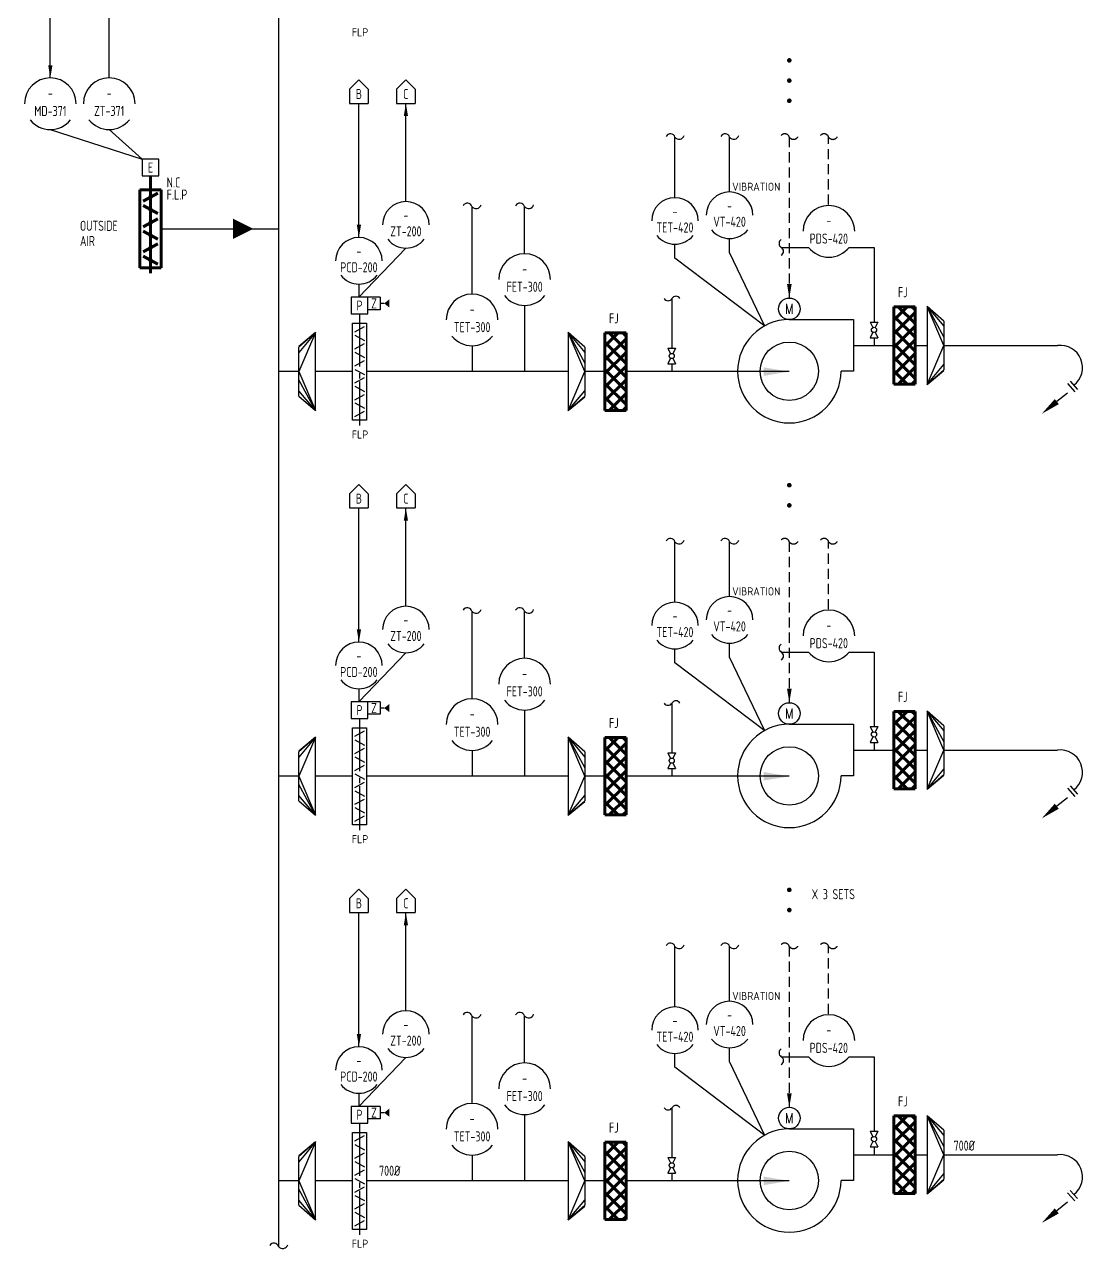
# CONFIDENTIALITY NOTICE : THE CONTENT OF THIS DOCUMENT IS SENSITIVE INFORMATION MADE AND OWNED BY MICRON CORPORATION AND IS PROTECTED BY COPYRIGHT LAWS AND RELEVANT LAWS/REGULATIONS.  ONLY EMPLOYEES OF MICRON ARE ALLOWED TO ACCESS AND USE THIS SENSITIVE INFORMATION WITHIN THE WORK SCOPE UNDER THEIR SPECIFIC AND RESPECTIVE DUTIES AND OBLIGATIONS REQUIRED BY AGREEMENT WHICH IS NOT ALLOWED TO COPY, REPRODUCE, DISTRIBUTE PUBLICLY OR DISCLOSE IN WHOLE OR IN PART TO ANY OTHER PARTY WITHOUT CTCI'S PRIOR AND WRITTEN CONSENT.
# Model space of a CAD drawing. Header units: millimetres. Extents: x -877 to -282, y -100 to 569.
# Drawn here: x -683 to -420.9, y -99.9 to 203.2 of the extents above; entities that cross this region are included whole.
import ezdxf
from ezdxf.enums import TextEntityAlignment as Align

# ---------------------------------------------------------------- set-up
doc = ezdxf.new("R2010")
doc.units = ezdxf.units.MM
doc.header["$LTSCALE"] = 10
doc.linetypes.add('HIDDEN', pattern=[0.375, 0.25, -0.125])
doc.layers.get('defpoints').update_dxf_attribs({"color": 1})
for name, color, linetype in [('I-INST', 160, 'Continuous'), ('I-INST-TAG', 3, 'Continuous'), ('I-MEQPM', 2, 'Continuous'), ('I-MEQPM-COMP', 2, 'Continuous'), ('I-MMPIPE-DUCT', 140, 'Continuous'), ('I-MSPIPE-DUCT', 3, 'Continuous'), ('I-MTEXT', 3, 'Continuous'), ('I-SGNL-ELECA', 3, 'FM-AUDIO_LINE'), ('I-SGNL-ELECC', 2, 'FM-D_LINE'), ('I-SGNL-ELECD', 11, 'HIDDEN'), ('M-EX-DP', 2, 'Continuous'), ('M-EX-VALVE', 2, 'Continuous'), ('M-EXHS-EQPM', 22, 'Continuous'), ('M-EXHS-TEXT', 4, 'Continuous'), ('NOTETEXT', 4, 'Continuous'), ('U-EX-DAMP', 2, 'Continuous')]:
    doc.layers.add(name, color=color, linetype=linetype)
doc.styles.add('AA-TXT', font='isocp.shx', dxfattribs={"width": 0.8, "bigfont": 'chineset.shx'})
doc.styles.add('STDTEXT', font='romans.shx')
doc.linetypes.add('FM-AUDIO_LINE', pattern='A,0.8,-0.1,["A",AA-TXT,S=0.2,R=0,X=0,Y=-0.1],-0.25', length=1.15)
doc.linetypes.add('FM-D_LINE', pattern='A,0.8,-0.1,["D",AA-TXT,S=0.2,R=0,X=0,Y=-0.1],-0.25', length=1.15)

# ---------------------------------------------------------------- blocks, each defined once
blk = doc.blocks.new('A$C25D17942')
at = {"layer": 'defpoints'}
for p in [(0, -3.75), (0, -8.19)]:
    blk.add_point(p, dxfattribs=at)
at = {"layer": 'I-INST'}
for start, end in [(0, 180), (218.4892, 321.5108)]:
    blk.add_arc((0, -6.4), 6.4, start, end, dxfattribs=at)
blk = doc.blocks.new('A$C67844AE1')
at = {"layer": 'I-INST'}
for p, q in [((0, 5.79), (-2.3, 3.48)), ((-2.3, 3.48), (-2.3, 0)), ((2.3, 3.48), (0, 5.79)), ((2.3, 3.48), (2.3, 0)), ((-2.3, 0), (2.3, 0))]:
    blk.add_line(p, q, dxfattribs=at)

msp = doc.modelspace()

# ---------------------------------------------------------------- hatches: boundary and pattern name
at = {"layer": 'I-MEQPM-COMP', "lineweight": 100}
h = msp.add_hatch(dxfattribs=at)
h.set_pattern_fill('ANSI31', color=256, scale=0.75525, angle=90, style=0)
h.set_pattern_definition([(135, (704.482, -1814.307), (-1.6955846, -1.6955846), [])])
h.paths.add_polyline_path([(-462.36, 133.29), (-467.61, 133.29), (-467.61, 114.12), (-462.36, 114.12)])
h = msp.add_hatch(dxfattribs=at)
h.set_pattern_fill('ANSI31', color=256, scale=0.75525, angle=90, style=0)
h.set_pattern_definition([(225, (704.482, 2061.7196), (-1.6955846, 1.6955846), [])])
h.paths.add_polyline_path([(-462.36, 114.12), (-467.61, 114.12), (-467.61, 133.29), (-462.36, 133.29)])
h = msp.add_hatch(dxfattribs=at)
h.set_pattern_fill('ANSI31', color=256, scale=0.75525, angle=90, style=0)
h.set_pattern_definition([(135, (632.9003, -1820.786), (-1.6955846, -1.6955846), [])])
h.paths.add_polyline_path([(-533.94, 126.82), (-539.19, 126.82), (-539.19, 107.64), (-533.94, 107.64)])
h = msp.add_hatch(dxfattribs=at)
h.set_pattern_fill('ANSI31', color=256, scale=0.75525, angle=90, style=0)
h.set_pattern_definition([(225, (632.9003, 2055.2407), (-1.6955846, 1.6955846), [])])
h.paths.add_polyline_path([(-533.94, 107.64), (-539.19, 107.64), (-539.19, 126.82), (-533.94, 126.82)])
h = msp.add_hatch(dxfattribs=at)
h.set_pattern_fill('ANSI31', color=256, scale=0.75525, angle=90, style=0)
h.set_pattern_definition([(135, (704.482, -1914.5113), (-1.6955846, -1.6955846), [])])
h.paths.add_polyline_path([(-462.36, 33.09), (-467.61, 33.09), (-467.61, 13.91), (-462.36, 13.91)])
h = msp.add_hatch(dxfattribs=at)
h.set_pattern_fill('ANSI31', color=256, scale=0.75525, angle=90, style=0)
h.set_pattern_definition([(225, (704.482, 1961.5154), (-1.6955846, 1.6955846), [])])
h.paths.add_polyline_path([(-462.36, 13.91), (-467.61, 13.91), (-467.61, 33.09), (-462.36, 33.09)])
h = msp.add_hatch(dxfattribs=at)
h.set_pattern_fill('ANSI31', color=256, scale=0.75525, angle=90, style=0)
h.set_pattern_definition([(135, (632.9003, -1920.9902), (-1.6955846, -1.6955846), [])])
h.paths.add_polyline_path([(-533.94, 26.61), (-539.19, 26.61), (-539.19, 7.43), (-533.94, 7.43)])
h = msp.add_hatch(dxfattribs=at)
h.set_pattern_fill('ANSI31', color=256, scale=0.75525, angle=90, style=0)
h.set_pattern_definition([(225, (632.9003, 1955.0365), (-1.6955846, 1.6955846), [])])
h.paths.add_polyline_path([(-533.94, 7.43), (-539.19, 7.43), (-539.19, 26.61), (-533.94, 26.61)])
h = msp.add_hatch(dxfattribs=at)
h.set_pattern_fill('ANSI31', color=252, scale=0.75525, angle=90, style=0)
h.set_pattern_definition([(135, (704.482, -2014.7155), (-1.6955846, -1.6955846), [])])
h.paths.add_polyline_path([(-462.36, -67.11), (-467.61, -67.11), (-467.61, -86.29), (-462.36, -86.29)])
h = msp.add_hatch(dxfattribs=at)
h.set_pattern_fill('ANSI31', color=252, scale=0.75525, angle=90, style=0)
h.set_pattern_definition([(225, (704.482, 1861.3112), (-1.6955846, 1.6955846), [])])
h.paths.add_polyline_path([(-462.36, -86.29), (-467.61, -86.29), (-467.61, -67.11), (-462.36, -67.11)])
h = msp.add_hatch(dxfattribs=at)
h.set_pattern_fill('ANSI31', color=252, scale=0.75525, angle=90, style=0)
h.set_pattern_definition([(135, (632.9003, -2021.1944), (-1.6955846, -1.6955846), [])])
h.paths.add_polyline_path([(-533.94, -73.59), (-539.19, -73.59), (-539.19, -92.77), (-533.94, -92.77)])
h = msp.add_hatch(dxfattribs=at)
h.set_pattern_fill('ANSI31', color=252, scale=0.75525, angle=90, style=0)
h.set_pattern_definition([(225, (632.9003, 1854.8323), (-1.6955846, 1.6955846), [])])
h.paths.add_polyline_path([(-533.94, -92.77), (-539.19, -92.77), (-539.19, -73.59), (-533.94, -73.59)])

# ---------------------------------------------------------------- linework, layer by layer
at = {"layer": 'I-INST'}
for p, q in [((-653.78, 169.82), (-653.78, 165.71)), ((-649.67, 169.82), (-653.78, 169.82)), ((-649.67, 165.71), (-649.67, 169.82)), ((-653.78, 165.71), (-649.67, 165.71)), ((-588.48, 147.82), (-600.12, 135.65)), ((-495.5, 147.99), (-488.73, 147.99)), ((-478.71, 147.99), (-472.53, 147.99)), ((-472.53, 147.99), (-472.53, 129.51)), ((-600.12, 138.92), (-600.12, 135.65)), ((-594.82, 135.65), (-602.03, 135.65)), ((-602.03, 135.65), (-602.03, 131.54)), ((-597.91, 131.54), (-597.91, 135.65)), ((-594.82, 135.65), (-594.82, 132.56)), ((-593.85, 134.11), (-594.82, 134.11)), ((-522.64, 135.24), (-522.64, 123.03)), ((-602.03, 131.54), (-597.91, 131.54)), ((-594.82, 132.56), (-597.91, 132.56)), ((-472.53, 125.63), (-472.53, 123.63)), ((-522.64, 119.15), (-522.64, 117.15)), ((-588.48, 47.61), (-600.12, 35.45)), ((-495.5, 47.78), (-488.73, 47.78)), ((-478.71, 47.78), (-472.53, 47.78)), ((-472.53, 47.78), (-472.53, 29.31)), ((-600.12, 38.71), (-600.12, 35.45)), ((-594.82, 35.45), (-602.03, 35.45)), ((-602.03, 35.45), (-602.03, 31.33)), ((-597.91, 31.33), (-597.91, 35.45)), ((-594.82, 35.45), (-594.82, 32.36)), ((-593.85, 33.9), (-594.82, 33.9)), ((-522.64, 35.04), (-522.64, 22.83)), ((-602.03, 31.33), (-597.91, 31.33)), ((-594.82, 32.36), (-597.91, 32.36)), ((-472.53, 25.42), (-472.53, 23.42)), ((-522.64, 18.95), (-522.64, 16.95))]:
    msp.add_line(p, q, dxfattribs=at)
at = {"layer": 'I-INST', "color": 252}
for p, q in [((-588.48, -52.59), (-600.12, -64.76)), ((-495.5, -52.42), (-488.73, -52.42)), ((-478.71, -52.42), (-472.53, -52.42)), ((-472.53, -52.42), (-472.53, -70.9)), ((-600.12, -61.49), (-600.12, -64.76)), ((-594.82, -64.76), (-602.03, -64.76)), ((-602.03, -64.76), (-602.03, -68.87)), ((-597.91, -68.87), (-597.91, -64.76)), ((-594.82, -64.76), (-594.82, -67.84)), ((-593.85, -66.3), (-594.82, -66.3)), ((-522.64, -65.16), (-522.64, -77.37)), ((-602.03, -68.87), (-597.91, -68.87)), ((-594.82, -67.84), (-597.91, -67.84)), ((-472.53, -74.78), (-472.53, -76.78)), ((-522.64, -81.26), (-522.64, -83.26))]:
    msp.add_line(p, q, dxfattribs=at)
at = {"layer": 'I-INST'}
for points in [[(-676.55, 177.16), (-653.78, 169.82)], [(-661.97, 177.18), (-653.78, 169.82)]]:
    msp.add_lwpolyline(points, dxfattribs=at)
at = {"layer": 'I-INST', "flags": 128}
for points in [[(-499.58, 128.5), (-521.84, 145.35), (-521.84, 148.78)], [(-499.58, 128.5), (-508.31, 146.75), (-508.31, 150.19)], [(-499.58, 28.3), (-521.84, 45.15), (-521.84, 48.58)], [(-499.58, 28.3), (-508.31, 46.55), (-508.31, 49.98)]]:
    msp.add_lwpolyline(points, dxfattribs=at)
at = {"layer": 'I-INST', "color": 252, "flags": 128}
for points in [[(-499.58, -71.91), (-508.31, -53.65), (-508.31, -50.22)], [(-499.58, -71.91), (-521.84, -55.06), (-521.84, -51.62)]]:
    msp.add_lwpolyline(points, dxfattribs=at)
at = {"layer": 'I-INST'}
for centre, start, end in [((-494.94, 148.96), 120.0887, 240.0887), ((-496.06, 147.02), 300.0887, 60.0887), ((-523.54, 135.91), 210.0887, 330.0887), ((-521.6, 134.79), 30.0887, 150.0887), ((-494.94, 48.76), 120.0887, 240.0887), ((-496.06, 46.81), 300.0887, 60.0887), ((-523.54, 35.71), 210.0887, 330.0887), ((-521.6, 34.59), 30.0887, 150.0887)]:
    msp.add_arc(centre, 1.12, start, end, dxfattribs=at)
at = {"layer": 'I-INST', "color": 252}
for centre, start, end in [((-494.94, -51.45), 120.0887, 240.0887), ((-496.06, -53.39), 300.0887, 60.0887), ((-523.54, -64.5), 210.0887, 330.0887), ((-521.6, -65.61), 30.0887, 150.0887)]:
    msp.add_arc(centre, 1.12, start, end, dxfattribs=at)
at = {"layer": 'I-INST'}
for points in [[(-592.57, 135.14), (-593.85, 134.11), (-592.57, 133.08)], [(-592.57, 34.93), (-593.85, 33.9), (-592.57, 32.87)]]:
    msp.add_solid(points, dxfattribs=at)
at = {"layer": 'I-INST', "color": 252}
msp.add_solid([(-592.57, -65.27), (-593.85, -66.3), (-592.57, -67.33)], dxfattribs=at)
at = {"layer": 'I-MEQPM'}
for centre in [(-493.51, 132.77), (-493.51, 32.57)]:
    msp.add_circle(centre, 2.67, dxfattribs=at)
at = {"layer": 'I-MEQPM', "color": 252}
msp.add_circle((-493.51, -67.63), 2.67, dxfattribs=at)
at = {"layer": 'I-MEQPM-COMP', "lineweight": 100}
for p, q in [((-651.73, 165.71), (-651.73, 141.65)), ((-654.37, 162.25), (-654.37, 142.95)), ((-649.08, 162.25), (-654.37, 162.25)), ((-649.94, 161.41), (-653.58, 159.44)), ((-649.08, 142.95), (-649.08, 162.25)), ((-649.94, 156.36), (-653.58, 158.33)), ((-649.94, 155.07), (-653.58, 153.1)), ((-649.94, 150.02), (-653.58, 151.99)), ((-649.94, 148.85), (-653.58, 146.88)), ((-649.94, 143.81), (-653.58, 145.78)), ((-649.08, 142.95), (-654.37, 142.95)), ((-467.61, 133.29), (-467.61, 114.12)), ((-462.36, 133.29), (-467.61, 133.29)), ((-462.36, 114.12), (-462.36, 133.29)), ((-539.19, 126.82), (-539.19, 107.64)), ((-533.94, 126.82), (-539.19, 126.82)), ((-533.94, 107.64), (-533.94, 126.82)), ((-467.61, 114.12), (-462.36, 114.12)), ((-539.19, 107.64), (-533.94, 107.64)), ((-467.61, 33.09), (-467.61, 13.91)), ((-462.36, 33.09), (-467.61, 33.09)), ((-462.36, 13.91), (-462.36, 33.09)), ((-539.19, 26.61), (-539.19, 7.43)), ((-533.94, 26.61), (-539.19, 26.61)), ((-533.94, 7.43), (-533.94, 26.61)), ((-467.61, 13.91), (-462.36, 13.91)), ((-539.19, 7.43), (-533.94, 7.43))]:
    msp.add_line(p, q, dxfattribs=at)
at = {"layer": 'I-MEQPM-COMP'}
for p, q in [((-601.73, 105.23), (-601.73, 129.23)), ((-473.5, 129.51), (-472.81, 128.14)), ((-473.5, 129.51), (-471.56, 129.51)), ((-471.56, 129.51), (-472.24, 128.14)), ((-472.81, 127), (-473.5, 125.63)), ((-473.5, 125.63), (-471.56, 125.63)), ((-472.24, 127), (-471.56, 125.63)), ((-523.61, 123.03), (-522.92, 121.66)), ((-523.61, 123.03), (-521.67, 123.03)), ((-521.67, 123.03), (-522.35, 121.66)), ((-522.92, 120.52), (-523.61, 119.15)), ((-523.61, 119.15), (-521.67, 119.15)), ((-522.35, 120.52), (-521.67, 119.15)), ((-601.73, 5.02), (-601.73, 29.02)), ((-473.5, 29.31), (-472.81, 27.94)), ((-473.5, 29.31), (-471.56, 29.31)), ((-471.56, 29.31), (-472.24, 27.94)), ((-472.81, 26.8), (-473.5, 25.42)), ((-473.5, 25.42), (-471.56, 25.42)), ((-472.24, 26.8), (-471.56, 25.42)), ((-523.61, 22.83), (-522.92, 21.46)), ((-523.61, 22.83), (-521.67, 22.83)), ((-521.67, 22.83), (-522.35, 21.46)), ((-522.92, 20.32), (-523.61, 18.95)), ((-523.61, 18.95), (-521.67, 18.95)), ((-522.35, 20.32), (-521.67, 18.95))]:
    msp.add_line(p, q, dxfattribs=at)
at = {"layer": 'I-MEQPM-COMP', "color": 252, "lineweight": 100}
for p, q in [((-467.61, -67.11), (-467.61, -86.29)), ((-462.36, -67.11), (-467.61, -67.11)), ((-462.36, -86.29), (-462.36, -67.11)), ((-539.19, -73.59), (-539.19, -92.77)), ((-533.94, -73.59), (-539.19, -73.59)), ((-533.94, -92.77), (-533.94, -73.59)), ((-467.61, -86.29), (-462.36, -86.29)), ((-539.19, -92.77), (-533.94, -92.77))]:
    msp.add_line(p, q, dxfattribs=at)
at = {"layer": 'I-MEQPM-COMP', "color": 252}
for p, q in [((-601.73, -95.18), (-601.73, -71.18)), ((-473.5, -70.9), (-472.81, -72.27)), ((-473.5, -70.9), (-471.56, -70.9)), ((-471.56, -70.9), (-472.24, -72.27)), ((-472.81, -73.41), (-473.5, -74.78)), ((-473.5, -74.78), (-471.56, -74.78)), ((-472.24, -73.41), (-471.56, -74.78)), ((-523.61, -77.37), (-522.92, -78.75)), ((-523.61, -77.37), (-521.67, -77.37)), ((-521.67, -77.37), (-522.35, -78.75)), ((-522.92, -79.89), (-523.61, -81.26)), ((-523.61, -81.26), (-521.67, -81.26)), ((-522.35, -79.89), (-521.67, -81.26))]:
    msp.add_line(p, q, dxfattribs=at)
at = {"layer": 'I-MEQPM-COMP'}
for centre in [(-472.53, 127.57), (-522.64, 121.09), (-472.53, 27.37), (-522.64, 20.89)]:
    msp.add_circle(centre, 0.637, dxfattribs=at)
at = {"layer": 'I-MEQPM-COMP', "color": 252}
for centre in [(-472.53, -72.84), (-522.64, -79.32)]:
    msp.add_circle(centre, 0.637, dxfattribs=at)
at = {"layer": 'I-MEQPM-COMP', "lineweight": 100}
for centre, start, end in [((-651.73, 160.44), 0, 180), ((-651.73, 160.44), 180, 0), ((-651.73, 157.33), 0, 180), ((-651.73, 157.33), 180, 0), ((-651.73, 154.1), 0, 180), ((-651.73, 154.1), 180, 0), ((-651.73, 150.99), 0, 180), ((-651.73, 150.99), 180, 0), ((-651.73, 147.89), 0, 180), ((-651.73, 147.89), 180, 0), ((-651.73, 144.78), 0, 180), ((-651.73, 144.78), 180, 0)]:
    msp.add_arc(centre, 0.161, start, end, dxfattribs=at)
at = {"layer": 'I-MMPIPE-DUCT'}
for p, q in [((-620.03, 263.66), (-620.03, 172.41)), ((-620.03, 172.41), (-620.03, -99.4))]:
    msp.add_line(p, q, dxfattribs=at)
msp.add_lwpolyline([(-626.27, 152.6, 0, 5, 0), (-631.27, 152.6, 5, 5, 0)], format="xyseb", dxfattribs=at)
for centre, radius, start, end in [((-621.16, -99.74), 1.18, 16.773, 152.3563), ((-618.99, -98.65), 1.28, 215.7336, 344.8575)]:
    msp.add_arc(centre, radius, start, end, dxfattribs=at)
at = {"layer": 'I-MSPIPE-DUCT'}
for p, q in [((-559.07, 133.63), (-559.07, 117.23)), ((-572.08, 123.63), (-572.08, 117.23)), ((-477.63, 123.71), (-467.61, 123.71)), ((-462.36, 123.71), (-459.36, 123.71)), ((-455.22, 123.71), (-427.05, 123.71)), ((-615.03, 117.23), (-620.03, 117.23)), ((-601.73, 117.23), (-610.9, 117.23)), ((-548.32, 117.23), (-598.2, 117.23)), ((-539.19, 117.23), (-544.19, 117.23)), ((-493.51, 117.23), (-533.94, 117.23)), ((-424.64, 111.92), (-427.26, 109.8)), ((-559.07, 33.43), (-559.07, 17.02)), ((-572.08, 23.43), (-572.08, 17.02)), ((-477.63, 23.5), (-467.61, 23.5)), ((-462.36, 23.5), (-459.36, 23.5)), ((-455.22, 23.5), (-427.05, 23.5)), ((-615.03, 17.02), (-620.03, 17.02)), ((-601.73, 17.02), (-610.9, 17.02)), ((-548.32, 17.02), (-598.2, 17.02)), ((-539.19, 17.02), (-544.19, 17.02)), ((-493.51, 17.02), (-533.94, 17.02)), ((-424.64, 11.72), (-427.26, 9.6))]:
    msp.add_line(p, q, dxfattribs=at)
at = {"layer": 'I-MSPIPE-DUCT', "color": 252}
for p, q in [((-559.07, -66.78), (-559.07, -83.18)), ((-572.08, -76.78), (-572.08, -83.18)), ((-477.63, -76.7), (-467.61, -76.7)), ((-462.36, -76.7), (-459.36, -76.7)), ((-455.22, -76.7), (-427.05, -76.7)), ((-615.03, -83.18), (-620.03, -83.18)), ((-601.73, -83.18), (-610.9, -83.18)), ((-548.32, -83.18), (-598.2, -83.18)), ((-539.19, -83.18), (-544.19, -83.18)), ((-493.51, -83.18), (-533.94, -83.18)), ((-424.64, -88.48), (-427.26, -90.61))]:
    msp.add_line(p, q, dxfattribs=at)
at = {"layer": 'I-MSPIPE-DUCT'}
msp.add_lwpolyline([(-649.08, 152.6), (-620.03, 152.6)], dxfattribs=at)
for points in [[(-430.99, 106.78, 0, 1.6, 0), (-427.26, 109.8, 0, 0, 0)], [(-430.99, 6.58, 0, 1.6, 0), (-427.26, 9.6, 0, 0, 0)]]:
    msp.add_lwpolyline(points, format="xyseb", dxfattribs=at)
at = {"layer": 'I-MSPIPE-DUCT', "color": 252}
msp.add_lwpolyline([(-430.99, -93.62, 0, 1.6, 0), (-427.26, -90.61, 0, 0, 0)], format="xyseb", dxfattribs=at)
at = {"layer": 'I-MSPIPE-DUCT'}
for centre in [(-426.42, 118.21), (-426.42, 18.01)]:
    msp.add_arc(centre, 5.53, 308.0071, 96.4968, dxfattribs=at)
at = {"layer": 'I-MSPIPE-DUCT', "color": 252}
msp.add_arc((-426.42, -82.2), 5.53, 308.0071, 96.4968, dxfattribs=at)
at = {"layer": 'I-MSPIPE-DUCT'}
for points in [[(-499.87, 118.29), (-499.87, 116.17), (-493.51, 117.23)], [(-499.87, 18.08), (-499.87, 15.96), (-493.51, 17.02)]]:
    msp.add_solid(points, dxfattribs=at)
at = {"layer": 'I-MSPIPE-DUCT', "color": 252}
msp.add_solid([(-499.87, -82.12), (-499.87, -84.24), (-493.51, -83.18)], dxfattribs=at)
at = {"layer": 'I-SGNL-ELECA'}
for p, q in [((-676.55, 189.96), (-676.55, 214.31)), ((-661.97, 189.98), (-661.97, 214.31)), ((-600.12, 150.44), (-600.12, 183.66)), ((-588.48, 159.34), (-588.48, 183.66)), ((-521.84, 160.3), (-521.84, 175.28)), ((-572.08, 136.43), (-572.08, 158.04)), ((-559.07, 146.43), (-559.07, 158.04)), ((-600.12, 50.23), (-600.12, 83.46)), ((-588.48, 59.13), (-588.48, 83.46)), ((-521.84, 60.1), (-521.84, 75.08)), ((-572.08, 36.23), (-572.08, 57.84)), ((-559.07, 46.23), (-559.07, 57.84))]:
    msp.add_line(p, q, dxfattribs=at)
at = {"layer": 'I-SGNL-ELECA', "color": 252}
for p, q in [((-600.12, -49.97), (-600.12, -16.75)), ((-588.48, -41.07), (-588.48, -16.75)), ((-521.84, -40.1), (-521.84, -25.12)), ((-572.08, -63.98), (-572.08, -42.37)), ((-559.07, -53.98), (-559.07, -42.37))]:
    msp.add_line(p, q, dxfattribs=at)
at = {"layer": 'I-SGNL-ELECA'}
for points in [[(-676.55, 189.96, 0, 1.05, 0), (-676.55, 193.11, 0, 0, 0)], [(-588.48, 183.66, 0, 1.05, 0), (-588.48, 180.51, 0, 0, 0)], [(-600.12, 150.44, 0, 1.05, 0), (-600.12, 153.59, 0, 0, 0)], [(-588.48, 83.46, 0, 1.05, 0), (-588.48, 80.31, 0, 0, 0)], [(-600.12, 50.23, 0, 1.05, 0), (-600.12, 53.38, 0, 0, 0)]]:
    msp.add_lwpolyline(points, format="xyseb", dxfattribs=at)
at = {"layer": 'I-SGNL-ELECA', "color": 252}
for points in [[(-588.48, -16.75, 0, 1.05, 0), (-588.48, -19.9, 0, 0, 0)], [(-600.12, -49.97, 0, 1.05, 0), (-600.12, -46.82, 0, 0, 0)]]:
    msp.add_lwpolyline(points, format="xyseb", dxfattribs=at)
at = {"layer": 'I-SGNL-ELECA'}
for centre, radius, start, end in [((-522.97, 174.94), 1.18, 16.773, 152.3563), ((-509.43, 174.94), 1.18, 16.773, 152.3563), ((-520.8, 176.03), 1.28, 215.7336, 344.8575), ((-507.27, 176.03), 1.28, 215.7336, 344.8575), ((-573.26, 157.77), 1.18, 16.773, 152.3563), ((-571.09, 158.86), 1.28, 215.7336, 344.8575), ((-560.25, 157.77), 1.18, 16.773, 152.3563), ((-558.08, 158.86), 1.28, 215.7336, 344.8575), ((-522.97, 74.74), 1.18, 16.773, 152.3563), ((-509.43, 74.74), 1.18, 16.773, 152.3563), ((-520.8, 75.83), 1.28, 215.7336, 344.8575), ((-507.27, 75.83), 1.28, 215.7336, 344.8575), ((-573.26, 57.57), 1.18, 16.773, 152.3563), ((-571.09, 58.65), 1.28, 215.7336, 344.8575), ((-560.25, 57.57), 1.18, 16.773, 152.3563), ((-558.08, 58.65), 1.28, 215.7336, 344.8575)]:
    msp.add_arc(centre, radius, start, end, dxfattribs=at)
at = {"layer": 'I-SGNL-ELECA', "color": 252}
for centre, radius, start, end in [((-522.97, -25.46), 1.18, 16.773, 152.3563), ((-520.8, -24.38), 1.28, 215.7336, 344.8575), ((-509.43, -25.46), 1.18, 16.773, 152.3563), ((-507.27, -24.38), 1.28, 215.7336, 344.8575), ((-573.26, -42.64), 1.18, 16.773, 152.3563), ((-571.09, -41.55), 1.28, 215.7336, 344.8575), ((-560.25, -42.64), 1.18, 16.773, 152.3563), ((-558.08, -41.55), 1.28, 215.7336, 344.8575)]:
    msp.add_arc(centre, radius, start, end, dxfattribs=at)
at = {"layer": 'I-SGNL-ELECC'}
for p, q in [((-508.31, 161.71), (-508.31, 175.28)), ((-508.31, 61.5), (-508.31, 75.08))]:
    msp.add_line(p, q, dxfattribs=at)
at = {"layer": 'I-SGNL-ELECC', "color": 252}
msp.add_line((-508.31, -38.7), (-508.31, -25.12), dxfattribs=at)
at = {"layer": 'I-SGNL-ELECD'}
for p, q in [((-493.51, 175.29), (-493.51, 135.44)), ((-483.77, 158.6), (-483.77, 175.28)), ((-493.51, 75.09), (-493.51, 35.24)), ((-483.77, 58.4), (-483.77, 75.08))]:
    msp.add_line(p, q, dxfattribs=at)
at = {"layer": 'I-SGNL-ELECD', "color": 252}
for p, q in [((-493.51, -25.12), (-493.51, -64.97)), ((-483.77, -41.8), (-483.77, -25.12))]:
    msp.add_line(p, q, dxfattribs=at)
at = {"layer": 'I-SGNL-ELECD', "const_width": 0.567}
for points in [[(-493.23, 194.3, 1), (-493.8, 194.3, 1)], [(-493.23, 189.3, 1), (-493.8, 189.3, 1)], [(-493.23, 184.3, 1), (-493.8, 184.3, 1)], [(-493.23, 89.1, 1), (-493.8, 89.1, 1)], [(-493.23, 84.1, 1), (-493.8, 84.1, 1)]]:
    msp.add_lwpolyline(points, format="xyb", close=True, dxfattribs=at)
at = {"layer": 'I-SGNL-ELECD'}
for points in [[(-493.51, 135.44, 0, 1.17, 0), (-493.51, 138.94, 0, 0, 0)], [(-493.51, 35.24, 0, 1.17, 0), (-493.51, 38.74, 0, 0, 0)]]:
    msp.add_lwpolyline(points, format="xyseb", dxfattribs=at)
at = {"layer": 'I-SGNL-ELECD', "color": 252, "const_width": 0.567}
for points in [[(-493.23, -11.11, 1), (-493.8, -11.11, 1)], [(-493.23, -16.11, 1), (-493.8, -16.11, 1)]]:
    msp.add_lwpolyline(points, format="xyb", close=True, dxfattribs=at)
at = {"layer": 'I-SGNL-ELECD', "color": 252}
msp.add_lwpolyline([(-493.51, -64.97, 0, 1.17, 0), (-493.51, -61.47, 0, 0, 0)], format="xyseb", dxfattribs=at)
at = {"layer": 'I-SGNL-ELECD'}
for centre, radius, start, end in [((-494.64, 174.95), 1.18, 16.773, 152.3563), ((-484.9, 174.94), 1.18, 16.773, 152.3563), ((-492.48, 176.04), 1.28, 215.7336, 344.8575), ((-482.73, 176.03), 1.28, 215.7336, 344.8575), ((-494.64, 74.75), 1.18, 16.773, 152.3563), ((-484.9, 74.74), 1.18, 16.773, 152.3563), ((-492.48, 75.83), 1.28, 215.7336, 344.8575), ((-482.73, 75.83), 1.28, 215.7336, 344.8575)]:
    msp.add_arc(centre, radius, start, end, dxfattribs=at)
at = {"layer": 'I-SGNL-ELECD', "color": 252}
for centre, radius, start, end in [((-494.64, -25.46), 1.18, 16.773, 152.3563), ((-492.48, -24.37), 1.28, 215.7336, 344.8575), ((-484.9, -25.46), 1.18, 16.773, 152.3563), ((-482.73, -24.38), 1.28, 215.7336, 344.8575)]:
    msp.add_arc(centre, radius, start, end, dxfattribs=at)
at = {"layer": 'M-EX-DP'}
for p, q in [((-459.36, 133.36), (-459.36, 114.06)), ((-455.22, 123.71), (-459.36, 133.36)), ((-459.36, 133.36), (-455.22, 128.46)), ((-455.22, 129.76), (-459.36, 133.36)), ((-459.36, 133.36), (-455.22, 125.77)), ((-455.22, 129.76), (-455.22, 117.66)), ((-610.9, 126.88), (-615.03, 117.23)), ((-610.9, 126.88), (-615.03, 123.46)), ((-610.9, 126.88), (-615.03, 123.28)), ((-610.9, 126.88), (-615.03, 121.98)), ((-610.9, 107.58), (-610.9, 126.88)), ((-548.32, 126.88), (-548.32, 107.58)), ((-544.19, 117.23), (-548.32, 126.88)), ((-548.32, 126.88), (-544.19, 121.98)), ((-544.19, 123.28), (-548.32, 126.88)), ((-548.32, 126.88), (-544.19, 119.29)), ((-615.03, 111.18), (-615.03, 123.28)), ((-544.19, 123.28), (-544.19, 111.18)), ((-459.36, 114.06), (-455.22, 123.71)), ((-459.36, 114.06), (-455.22, 118.95)), ((-615.03, 117.23), (-610.9, 107.58)), ((-548.32, 107.58), (-544.19, 117.23)), ((-459.36, 114.06), (-455.22, 117.66)), ((-459.36, 114.06), (-455.22, 117.47)), ((-610.9, 107.58), (-615.03, 115.17)), ((-610.9, 107.58), (-615.03, 112.47)), ((-548.32, 107.58), (-544.19, 112.47)), ((-615.03, 111.18), (-610.9, 107.58)), ((-548.32, 107.58), (-544.19, 111.18)), ((-548.32, 107.58), (-544.19, 110.99)), ((-459.36, 33.15), (-459.36, 13.85)), ((-455.22, 23.5), (-459.36, 33.15)), ((-459.36, 33.15), (-455.22, 28.26)), ((-455.22, 29.55), (-459.36, 33.15)), ((-459.36, 33.15), (-455.22, 25.56)), ((-455.22, 29.55), (-455.22, 17.45)), ((-610.9, 26.67), (-615.03, 17.02)), ((-610.9, 26.67), (-615.03, 23.26)), ((-610.9, 26.67), (-615.03, 23.07)), ((-610.9, 26.67), (-615.03, 21.78)), ((-610.9, 7.37), (-610.9, 26.67)), ((-548.32, 26.67), (-548.32, 7.37)), ((-544.19, 17.02), (-548.32, 26.67)), ((-548.32, 26.67), (-544.19, 21.78)), ((-544.19, 23.07), (-548.32, 26.67)), ((-548.32, 26.67), (-544.19, 19.08)), ((-615.03, 10.97), (-615.03, 23.07)), ((-544.19, 23.07), (-544.19, 10.97)), ((-459.36, 13.85), (-455.22, 23.5)), ((-459.36, 13.85), (-455.22, 18.75)), ((-615.03, 17.02), (-610.9, 7.37)), ((-548.32, 7.37), (-544.19, 17.02)), ((-459.36, 13.85), (-455.22, 17.45)), ((-459.36, 13.85), (-455.22, 17.27)), ((-610.9, 7.37), (-615.03, 14.96)), ((-610.9, 7.37), (-615.03, 12.27)), ((-548.32, 7.37), (-544.19, 12.27)), ((-615.03, 10.97), (-610.9, 7.37)), ((-548.32, 7.37), (-544.19, 10.97)), ((-548.32, 7.37), (-544.19, 10.79))]:
    msp.add_line(p, q, dxfattribs=at)
at = {"layer": 'M-EX-DP', "color": 252}
for p, q in [((-459.36, -67.05), (-459.36, -86.35)), ((-455.22, -76.7), (-459.36, -67.05)), ((-459.36, -67.05), (-455.22, -71.95)), ((-455.22, -70.65), (-459.36, -67.05)), ((-459.36, -67.05), (-455.22, -74.64)), ((-455.22, -70.65), (-455.22, -82.75)), ((-610.9, -73.53), (-615.03, -83.18)), ((-610.9, -73.53), (-615.03, -76.95)), ((-610.9, -73.53), (-615.03, -77.13)), ((-610.9, -73.53), (-615.03, -78.43)), ((-610.9, -92.83), (-610.9, -73.53)), ((-548.32, -73.53), (-548.32, -92.83)), ((-544.19, -83.18), (-548.32, -73.53)), ((-548.32, -73.53), (-544.19, -78.43)), ((-544.19, -77.13), (-548.32, -73.53)), ((-548.32, -73.53), (-544.19, -81.12)), ((-615.03, -89.23), (-615.03, -77.13)), ((-544.19, -77.13), (-544.19, -89.23)), ((-459.36, -86.35), (-455.22, -76.7)), ((-459.36, -86.35), (-455.22, -81.46)), ((-615.03, -83.18), (-610.9, -92.83)), ((-548.32, -92.83), (-544.19, -83.18)), ((-459.36, -86.35), (-455.22, -82.75)), ((-459.36, -86.35), (-455.22, -82.94)), ((-610.9, -92.83), (-615.03, -85.24)), ((-610.9, -92.83), (-615.03, -87.94)), ((-615.03, -89.23), (-610.9, -92.83)), ((-548.32, -92.83), (-544.19, -87.94)), ((-548.32, -92.83), (-544.19, -89.23)), ((-548.32, -92.83), (-544.19, -89.42))]:
    msp.add_line(p, q, dxfattribs=at)
at = {"layer": 'M-EX-VALVE'}
for p, q in [((-424.57, 114.3), (-422.79, 112.25)), ((-423.91, 114.88), (-422.12, 112.83)), ((-424.57, 14.09), (-422.79, 12.04)), ((-423.91, 14.67), (-422.12, 12.62))]:
    msp.add_line(p, q, dxfattribs=at)
at = {"layer": 'M-EX-VALVE', "color": 252}
for p, q in [((-424.57, -86.11), (-422.79, -88.16)), ((-423.91, -85.53), (-422.12, -87.58))]:
    msp.add_line(p, q, dxfattribs=at)
at = {"layer": 'M-EXHS-EQPM'}
for p, q in [((-493.51, 130.11), (-477.63, 130.11)), ((-477.63, 130.11), (-477.63, 117.31)), ((-477.63, 130.11), (-477.63, 117.31)), ((-477.63, 117.31), (-480.71, 117.31)), ((-477.63, 117.31), (-480.71, 117.31)), ((-493.51, 29.9), (-477.63, 29.9)), ((-477.63, 29.9), (-477.63, 17.1)), ((-477.63, 29.9), (-477.63, 17.1)), ((-477.63, 17.1), (-480.71, 17.1)), ((-477.63, 17.1), (-480.71, 17.1))]:
    msp.add_line(p, q, dxfattribs=at)
at = {"layer": 'M-EXHS-EQPM', "color": 252}
for p, q in [((-493.51, -70.3), (-477.63, -70.3)), ((-477.63, -70.3), (-477.63, -83.1)), ((-477.63, -70.3), (-477.63, -83.1)), ((-477.63, -83.1), (-480.71, -83.1)), ((-477.63, -83.1), (-480.71, -83.1))]:
    msp.add_line(p, q, dxfattribs=at)
at = {"layer": 'M-EXHS-EQPM'}
for centre in [(-493.51, 117.31), (-493.51, 17.1)]:
    msp.add_circle(centre, 7.24, dxfattribs=at)
at = {"layer": 'M-EXHS-EQPM', "color": 252}
msp.add_circle((-493.51, -83.1), 7.24, dxfattribs=at)
at = {"layer": 'M-EXHS-EQPM'}
for centre in [(-493.51, 117.31), (-493.51, 17.1)]:
    msp.add_arc(centre, 12.8, 90, 0, dxfattribs=at)
at = {"layer": 'M-EXHS-EQPM', "color": 252}
msp.add_arc((-493.51, -83.1), 12.8, 90, 0, dxfattribs=at)
at = {"layer": 'U-EX-DAMP'}
for p, q in [((-599.97, 131.54), (-599.97, 118.52)), ((-601.73, 129.23), (-598.2, 129.23)), ((-601.16, 127.12), (-598.73, 128.44)), ((-598.2, 129.23), (-598.2, 105.23)), ((-601.16, 126.26), (-598.73, 124.94)), ((-601.16, 122.89), (-598.73, 124.21)), ((-601.16, 122.03), (-598.73, 120.71)), ((-601.16, 118.66), (-598.73, 119.97)), ((-601.16, 117.79), (-598.73, 116.48)), ((-601.16, 114.42), (-598.73, 115.74)), ((-599.97, 116.85), (-599.97, 115.49)), ((-601.16, 113.65), (-598.73, 112.33)), ((-599.97, 114.75), (-599.97, 103.91)), ((-601.16, 110.28), (-598.73, 111.59)), ((-601.16, 109.5), (-598.73, 108.18)), ((-601.16, 106.13), (-598.73, 107.45)), ((-598.2, 105.23), (-601.73, 105.23)), ((-599.97, 31.33), (-599.97, 18.32)), ((-601.73, 29.02), (-598.2, 29.02)), ((-601.16, 26.92), (-598.73, 28.23)), ((-598.2, 29.02), (-598.2, 5.02)), ((-601.16, 26.05), (-598.73, 24.74)), ((-601.16, 22.69), (-598.73, 24)), ((-601.16, 21.82), (-598.73, 20.5)), ((-601.16, 18.45), (-598.73, 19.77)), ((-601.16, 17.59), (-598.73, 16.27)), ((-601.16, 14.22), (-598.73, 15.54)), ((-599.97, 16.65), (-599.97, 15.28)), ((-601.16, 13.44), (-598.73, 12.12)), ((-599.97, 14.55), (-599.97, 3.71)), ((-601.16, 10.07), (-598.73, 11.39)), ((-601.16, 9.29), (-598.73, 7.98)), ((-601.16, 5.93), (-598.73, 7.24)), ((-598.2, 5.02), (-601.73, 5.02))]:
    msp.add_line(p, q, dxfattribs=at)
at = {"layer": 'U-EX-DAMP', "color": 252}
for p, q in [((-599.97, -68.87), (-599.97, -81.89)), ((-601.73, -71.18), (-598.2, -71.18)), ((-601.16, -73.29), (-598.73, -71.97)), ((-598.2, -71.18), (-598.2, -95.18)), ((-601.16, -74.15), (-598.73, -75.47)), ((-601.16, -77.52), (-598.73, -76.2)), ((-601.16, -78.38), (-598.73, -79.7)), ((-601.16, -81.75), (-598.73, -80.44)), ((-601.16, -82.62), (-598.73, -83.93)), ((-601.16, -85.98), (-598.73, -84.67)), ((-599.97, -83.56), (-599.97, -84.92)), ((-601.16, -86.76), (-598.73, -88.08)), ((-599.97, -85.65), (-599.97, -96.5)), ((-601.16, -90.13), (-598.73, -88.81)), ((-601.16, -90.91), (-598.73, -92.23)), ((-601.16, -94.28), (-598.73, -92.96)), ((-598.2, -95.18), (-601.73, -95.18))]:
    msp.add_line(p, q, dxfattribs=at)

# ---------------------------------------------------------------- block references
for p in [(-676.55, 189.96), (-661.97, 189.98), (-483.72, 158.37), (-559.07, 146.43), (-572.08, 136.43), (-483.72, 58.17), (-559.07, 46.23), (-572.08, 36.23)]:
    msp.add_blockref('A$C25D17942', p)
for p, xscale, yscale, zscale in [((-508.31, 161.71), 0.900000000000091, 0.900000000000091, 0.900000000000091), ((-588.48, 159.34), 0.8999999999999773, 0.8999999999999773, 0.8999999999999773), ((-521.84, 160.3), 0.900000000000091, 0.900000000000091, 0.900000000000091), ((-600.12, 150.44), 0.8999999999999773, 0.8999999999999773, 0.8999999999999773), ((-508.31, 61.5), 0.900000000000091, 0.900000000000091, 0.900000000000091), ((-588.48, 59.13), 0.8999999999999773, 0.8999999999999773, 0.8999999999999773), ((-521.84, 60.1), 0.900000000000091, 0.900000000000091, 0.900000000000091), ((-600.12, 50.23), 0.8999999999999773, 0.8999999999999773, 0.8999999999999773)]:
    msp.add_blockref('A$C25D17942', p, dxfattribs=dict(xscale=xscale, yscale=yscale, zscale=zscale))
at = {"color": 252}
for p, xscale, yscale, zscale in [((-508.31, -38.7), 0.900000000000091, 0.900000000000091, 0.900000000000091), ((-588.48, -41.07), 0.8999999999999773, 0.8999999999999773, 0.8999999999999773), ((-521.84, -40.1), 0.900000000000091, 0.900000000000091, 0.900000000000091), ((-600.12, -49.97), 0.8999999999999773, 0.8999999999999773, 0.8999999999999773)]:
    msp.add_blockref('A$C25D17942', p, dxfattribs=dict(at, xscale=xscale, yscale=yscale, zscale=zscale))
for p in [(-483.72, -42.04), (-559.07, -53.98), (-572.08, -63.98)]:
    msp.add_blockref('A$C25D17942', p, dxfattribs=at)
at = {"layer": 'I-INST'}
for p in [(-600.12, 183.66), (-588.48, 183.66), (-600.12, 83.46), (-588.48, 83.46)]:
    msp.add_blockref('A$C67844AE1', p, dxfattribs=at)
at = {"layer": 'I-INST', "color": 252}
for p in [(-600.12, -16.75), (-588.48, -16.75)]:
    msp.add_blockref('A$C67844AE1', p, dxfattribs=at)

# ---------------------------------------------------------------- texts
at = {"layer": 'I-INST-TAG', "style": 'AA-TXT'}
for s, p in [('FLP', (-601.87, 200.27)), ('VIBRATION', (-507.66, 162.01)), ('FLP', (-601.87, 100.65)), ('VIBRATION', (-507.66, 61.81)), ('FLP', (-601.87, 0.45))]:
    msp.add_text(s, height=2, dxfattribs=at).set_placement(p)
at = {"layer": 'I-INST-TAG', "style": 'AA-TXT', "width": 0.8}
for s, p in [('-', (-676.55, 186.21)), ('-', (-661.97, 186.23)), ('B', (-600.13, 185.99)), ('C', (-588.5, 185.99)), ('MD-371', (-676.55, 181.77)), ('ZT-371', (-661.97, 181.79)), ('E', (-651.73, 167.76)), ('-', (-508.31, 158.33)), ('-', (-588.48, 155.96)), ('-', (-521.84, 156.93)), ('VT-420', (-508.31, 154.34)), ('ZT-200', (-588.48, 151.97)), ('TET-420', (-521.84, 152.93)), ('-', (-483.72, 154.62)), ('PDS-420', (-483.72, 150.18)), ('-', (-600.12, 147.06)), ('PCD-200', (-600.12, 143.07)), ('-', (-559.07, 142.68)), ('FET-300', (-559.07, 138.24)), ('P', (-599.97, 133.59)), ('Z', (-596.37, 134.11)), ('-', (-572.08, 132.68)), ('TET-300', (-572.08, 128.24)), ('B', (-600.13, 85.79)), ('C', (-588.5, 85.79)), ('-', (-508.31, 58.13)), ('-', (-588.48, 55.76)), ('-', (-521.84, 56.73)), ('VT-420', (-508.31, 54.13)), ('ZT-200', (-588.48, 51.76)), ('TET-420', (-521.84, 52.73)), ('-', (-483.72, 54.42)), ('PDS-420', (-483.72, 49.98)), ('-', (-600.12, 46.86)), ('PCD-200', (-600.12, 42.86)), ('-', (-559.07, 42.48)), ('FET-300', (-559.07, 38.04)), ('P', (-599.97, 33.39)), ('Z', (-596.37, 33.9)), ('-', (-572.08, 32.48)), ('TET-300', (-572.08, 28.04))]:
    msp.add_text(s, height=2.5, dxfattribs=at).set_placement(p, align=Align.MIDDLE)
at = {"layer": 'I-INST-TAG', "color": 252, "style": 'AA-TXT', "width": 0.8}
for s, p in [('B', (-600.13, -14.42)), ('C', (-588.5, -14.42)), ('-', (-508.31, -42.07)), ('-', (-588.48, -44.44)), ('-', (-521.84, -43.48)), ('VT-420', (-508.31, -46.07)), ('ZT-200', (-588.48, -48.44)), ('TET-420', (-521.84, -47.48)), ('-', (-483.72, -45.78)), ('PDS-420', (-483.72, -50.23)), ('-', (-600.12, -53.34)), ('PCD-200', (-600.12, -57.34)), ('-', (-559.07, -57.73)), ('FET-300', (-559.07, -62.17)), ('P', (-599.97, -66.81)), ('Z', (-596.37, -66.3)), ('-', (-572.08, -67.73)), ('TET-300', (-572.08, -72.17))]:
    msp.add_text(s, height=2.5, dxfattribs=at).set_placement(p, align=Align.MIDDLE)
at = {"layer": 'I-INST-TAG', "color": 252, "style": 'AA-TXT'}
for s, p in [('VIBRATION', (-507.66, -38.39)), ('FLP', (-601.87, -99.75))]:
    msp.add_text(s, height=2, dxfattribs=at).set_placement(p)
at = {"layer": 'I-MMPIPE-DUCT', "style": 'AA-TXT', "width": 0.8}
for s, p in [('OUTSIDE', (-669.21, 152.09)), ('AIR', (-669.21, 148.34))]:
    msp.add_text(s, height=2.5, dxfattribs=at).set_placement(p)
at = {"layer": 'I-MTEXT', "style": 'STDTEXT', "text_generation_flag": 4, "width": 0.8}
for p in [(-493.51, 132.77), (-493.51, 32.57)]:
    msp.add_text('M', height=2.5, rotation=180, dxfattribs=at).set_placement(p, align=Align.MIDDLE)
at = {"layer": 'I-MTEXT', "color": 252, "style": 'STDTEXT', "text_generation_flag": 4, "width": 0.8}
msp.add_text('M', height=2.5, rotation=180, dxfattribs=at).set_placement((-493.51, -67.63), align=Align.MIDDLE)
at = {"layer": 'M-EXHS-TEXT', "style": 'AA-TXT', "width": 0.8}
for s, p in [('N.C', (-647.73, 162.82)), ('F.L.P', (-647.73, 159.82)), ('FJ', (-466.59, 135.64)), ('FJ', (-538.17, 129.17)), ('FJ', (-466.59, 35.44)), ('FJ', (-538.17, 28.96))]:
    msp.add_text(s, height=2.5, dxfattribs=at).set_placement(p)
at = {"layer": 'M-EXHS-TEXT', "color": 252, "style": 'AA-TXT', "width": 0.8}
for s, p in [('FJ', (-466.59, -64.76)), ('FJ', (-538.17, -71.24)), ('700%%C', (-452.82, -75.7)), ('700%%C', (-595.13, -81.92))]:
    msp.add_text(s, height=2.5, dxfattribs=at).set_placement(p)
at = {"layer": 'NOTETEXT', "color": 252, "style": 'AA-TXT', "width": 0.8}
msp.add_text('X 3 SETS', height=2.5, dxfattribs=at).set_placement((-487.98, -13.43))

doc.saveas('drawing.dxf')
